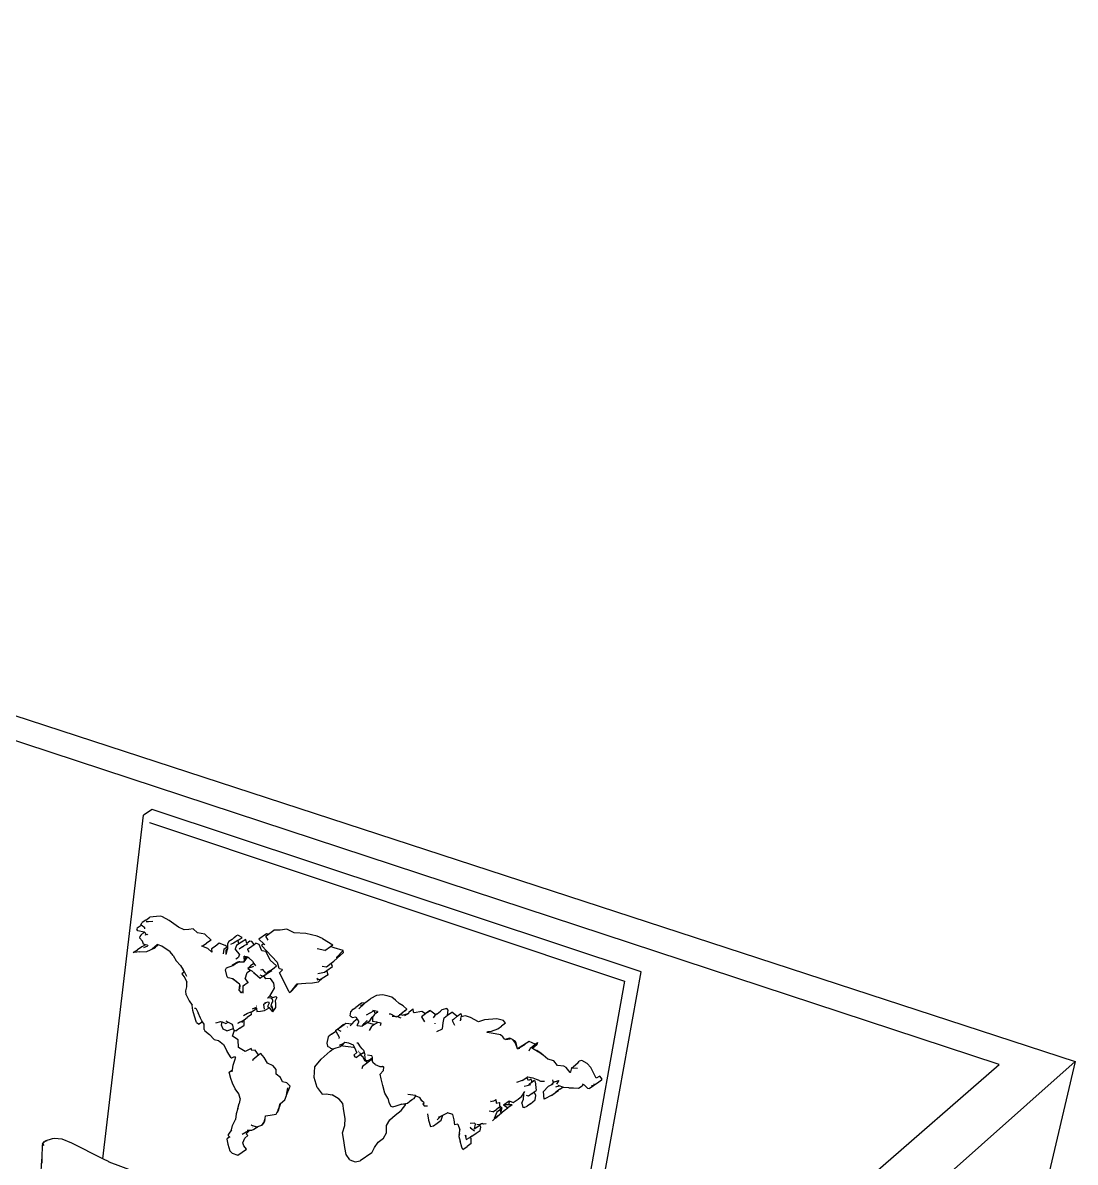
# Model space of a CAD drawing. Header units: millimetres. Extents: x -650 to 3773, y 316 to 2389.
# Drawn here: x 1856.3 to 2131.3, y 838.3 to 1136.2 of the extents above; entities that cross this region are included whole.
import ezdxf

# ---------------------------------------------------------------- set-up
doc = ezdxf.new("R2010")
doc.units = ezdxf.units.MM

# ---------------------------------------------------------------- blocks, each defined once
blk = doc.blocks.new('A$Cc7a5da99')
for p, q in [((179.57, 819.93), (1011.63, 548.41)), ((991.79, 547.59), (558.57, 690.24)), ((770.42, 614.3), (768.11, 612.82)), ((898.23, 571.86), (770.42, 614.3)), ((757.51, 522.96), (768.11, 612.82)), ((769.68, 610.88), (769.74, 610.86)), ((769.74, 610.86), (893.88, 569.43)), ((766.47, 583.32), (767.52, 584.07)), ((767.41, 584.15), (767.75, 584.7)), ((767.52, 584.07), (767.41, 584.15)), ((768.48, 583.35), (767.52, 584.07)), ((768.71, 585.36), (767.75, 584.7)), ((768.71, 585.36), (769.82, 586.12)), ((769.42, 584.91), (768.85, 584.91)), ((770.6, 585.02), (769.42, 584.91)), ((771.49, 586.31), (769.82, 586.12)), ((772.65, 586.42), (771.49, 586.31)), ((773.09, 586.24), (772.65, 586.42)), ((774.8, 585.21), (773.09, 586.24)), ((777.26, 583.53), (774.8, 585.21)), ((766.45, 583.31), (766.4, 583)), ((766.42, 582.95), (766.4, 583)), ((766.64, 582.55), (766.42, 582.95)), ((766.45, 583.31), (766.47, 583.32)), ((768.33, 582.24), (766.64, 582.55)), ((767.18, 581.06), (767.11, 580.73)), ((767.4, 581.45), (767.18, 581.06)), ((767.4, 581.45), (768.29, 582.2)), ((768.33, 582.24), (768.29, 582.2)), ((768.4, 582.22), (768.33, 582.24)), ((768.61, 581.96), (768.4, 582.22)), ((768.48, 583.08), (768.48, 583.35)), ((768.7, 581.66), (768.61, 581.96)), ((768.95, 581.67), (768.66, 581.46)), ((768.66, 581.46), (768.7, 581.66)), ((769.01, 581.67), (769.01, 581.65)), ((769.01, 581.65), (769.16, 581.58)), ((769.53, 581.67), (769.53, 581.66)), ((778.8, 582.83), (777.26, 583.53)), ((779.96, 582.88), (778.8, 582.83)), ((781.08, 583.07), (779.96, 582.88)), ((782.24, 582.07), (781.08, 583.07)), ((784.14, 581.72), (782.24, 582.07)), ((785.8, 580.13), (784.14, 581.72)), ((791.83, 580.77), (792.39, 581.21)), ((792.74, 581.38), (792.39, 581.21)), ((793.93, 580.82), (792.74, 581.38)), ((800.31, 581.77), (798.28, 580.35)), ((800.13, 581.14), (800.17, 581.24)), ((800.67, 580.1), (800.13, 581.14)), ((800.17, 581.24), (800.84, 581.71)), ((800.84, 581.71), (800.31, 581.77)), ((800.84, 581.71), (802.21, 582.7)), ((803.82, 582.75), (802.21, 582.7)), ((805.62, 582.97), (803.82, 582.75)), ((807.5, 582), (805.62, 582.97)), ((810.53, 581.82), (807.5, 582)), ((812.04, 581.51), (810.53, 581.82)), ((813.51, 581.14), (812.04, 581.51)), ((814.91, 580.57), (813.51, 581.14)), ((767.66, 578.36), (766.54, 577.6)), ((767.11, 580.73), (767.84, 579.84)), ((768.67, 578.91), (767.66, 578.36)), ((768.09, 579.03), (767.84, 579.84)), ((768.67, 578.91), (768.09, 579.03)), ((768.25, 578.17), (769.29, 578.63)), ((769.14, 578.81), (768.67, 578.91)), ((768.97, 577.18), (770.9, 577.99)), ((769.14, 578.81), (769.29, 578.63)), ((770.36, 577.81), (771.68, 579)), ((770.9, 577.99), (771.3, 578.31)), ((771.68, 578.6), (771.3, 578.31)), ((771.92, 578.91), (771.68, 579)), ((771.68, 578.6), (771.92, 578.91)), ((772.91, 578.57), (771.92, 578.91)), ((775.12, 577.1), (772.91, 578.57)), ((783.44, 578.6), (783.37, 578.56)), ((783.37, 578.56), (783.41, 578.59)), ((784.98, 577.93), (783.37, 578.56)), ((783.44, 578.6), (783.68, 578.72)), ((783.68, 578.72), (784.59, 579.33)), ((785.8, 580.13), (784.59, 579.33)), ((786.01, 576.99), (784.98, 577.93)), ((786.86, 578.49), (785.91, 577.88)), ((785.91, 577.88), (786.01, 576.99)), ((787.94, 579.32), (786.86, 578.49)), ((789.48, 578.74), (787.94, 579.32)), ((789.2, 577.82), (790.03, 578.4)), ((790.03, 578.4), (789.48, 578.74)), ((789.7, 577.57), (790.06, 577.97)), ((790.03, 578.4), (790.06, 578.42)), ((790.39, 579.72), (790.04, 579.11)), ((790.04, 579.11), (790.06, 578.42)), ((790.06, 578.42), (790.06, 577.97)), ((790.06, 577.97), (790.07, 577.74)), ((791.3, 580.28), (790.39, 579.72)), ((791.66, 579.32), (790.9, 579)), ((791.3, 580.28), (791.83, 580.77)), ((792.82, 580.06), (791.66, 579.32)), ((792.46, 578.73), (792.12, 577.84)), ((793.07, 579.12), (792.46, 578.73)), ((792.82, 580.06), (792.91, 580.13)), ((792.91, 580.13), (793.93, 580.82)), ((792.98, 579.62), (792.91, 580.13)), ((793.07, 579.12), (792.98, 579.62)), ((793.73, 579.55), (793.07, 579.12)), ((793.97, 578.41), (793.1, 577.72)), ((794.84, 580.31), (793.73, 579.55)), ((793.97, 578.41), (794.36, 578.66)), ((795.28, 579.09), (794.36, 578.66)), ((795.15, 579.2), (794.84, 580.31)), ((795.94, 579.88), (795.15, 579.2)), ((795.3, 577.74), (796.4, 578.52)), ((796.41, 579.74), (795.94, 579.88)), ((796.4, 578.52), (797.05, 579.01)), ((797.05, 579.01), (796.41, 579.74)), ((797.05, 579.01), (797.49, 579.35)), ((798.35, 578.97), (797.49, 579.35)), ((798.28, 580.35), (799.6, 579.14)), ((799.08, 577.31), (798.35, 578.97)), ((798.97, 578.68), (799.01, 578.73)), ((798.97, 578.68), (803.05, 574.38)), ((799.6, 579.14), (799.01, 578.73)), ((799.6, 579.14), (799.8, 578.96)), ((815.53, 577.45), (813.51, 577.88)), ((814.91, 580.57), (817.57, 578.87)), ((815.53, 577.45), (817.01, 578.48)), ((817.01, 578.48), (817.57, 578.87)), ((817.94, 578.09), (817.01, 578.48)), ((820.28, 577.39), (817.94, 578.09)), ((765.43, 576.85), (765.72, 577.05)), ((765.7, 576.88), (765.43, 576.85)), ((767.21, 577.06), (765.7, 576.88)), ((765.72, 577.05), (766.54, 577.6)), ((767.21, 577.06), (768.97, 577.18)), ((775.92, 576.14), (775.12, 577.1)), ((775.92, 576.14), (776.64, 574.75)), ((786.02, 577.01), (786.01, 576.99)), ((789.04, 576.51), (789.23, 577.77)), ((789.23, 577.77), (789.2, 577.82)), ((789.23, 577.77), (789.24, 577.78)), ((789.76, 576.46), (789.7, 577.57)), ((789.75, 576.4), (789.76, 576.46)), ((789.76, 576.46), (790.07, 577.74)), ((789.77, 576.43), (789.76, 576.46)), ((792.7, 577.05), (792.12, 577.84)), ((792.26, 575.25), (793, 575.63)), ((793.19, 576.44), (792.7, 577.05)), ((793.19, 576.44), (793, 575.63)), ((794.43, 575.18), (794.39, 574.46)), ((794.4, 574.46), (795.27, 575.63)), ((794.41, 575.2), (794.47, 575.94)), ((794.86, 575.79), (794.43, 575.18)), ((794.86, 575.79), (794.47, 575.94)), ((795.01, 575.73), (794.86, 575.79)), ((794.99, 575.69), (795.01, 575.73)), ((795.27, 575.63), (795.01, 575.73)), ((795.76, 575.44), (795.27, 575.63)), ((795.3, 577.74), (795.31, 577.7)), ((795.31, 577.7), (795.51, 577.33)), ((795.51, 577.33), (795.66, 577.1)), ((795.58, 576.97), (795.66, 577.1)), ((795.76, 575.44), (796.64, 574.61)), ((800.11, 577.13), (799.08, 577.31)), ((800.7, 576.02), (800.11, 577.13)), ((801.22, 574.89), (800.7, 576.02)), ((802.89, 573.41), (801.22, 574.89)), ((817.91, 574.65), (820.42, 576.87)), ((818.55, 575.59), (818.51, 575.55)), ((820.28, 577.39), (818.55, 575.59)), ((820.42, 576.87), (820.28, 577.39)), ((776.64, 574.75), (777.79, 573.53)), ((777.79, 573.53), (778.48, 572.37)), ((778.81, 571.8), (778.48, 572.37)), ((789.6, 572.36), (789.79, 572.84)), ((790, 570.54), (789.6, 572.36)), ((789.79, 572.84), (791.44, 573.53)), ((791.28, 573.55), (792.15, 574.11)), ((791.9, 573.92), (791.28, 573.55)), ((791.44, 573.53), (792.06, 573.94)), ((791.9, 573.92), (792.83, 574.48)), ((792.01, 573.92), (792.85, 574.46)), ((792.06, 573.94), (792.01, 573.92)), ((792.06, 573.94), (792.85, 574.46)), ((793.27, 574.45), (792.06, 573.94)), ((792.83, 574.48), (792.15, 574.11)), ((792.85, 574.46), (794.39, 574.46)), ((793.27, 574.45), (793.1, 574.42)), ((794.39, 574.46), (794.4, 574.46)), ((794.39, 574.46), (794.4, 574.46)), ((795.24, 571.69), (796.11, 572.3)), ((796.13, 573.42), (795.36, 572.74)), ((795.36, 572.74), (795.42, 572.7)), ((796.3, 573.09), (795.4, 572.76)), ((795.4, 572.76), (796.15, 573.02)), ((795.42, 572.7), (796.11, 572.3)), ((796.11, 572.3), (796.43, 572.12)), ((797, 574.02), (796.13, 573.42)), ((796.3, 573.09), (796.95, 573.31)), ((796.43, 572.12), (797.23, 571.38)), ((796.64, 574.61), (797, 574.02)), ((796.79, 573.25), (796.95, 573.31)), ((797, 574.02), (797.36, 573.44)), ((799.3, 572.43), (798.74, 572.3)), ((800.06, 571.52), (799.3, 572.43)), ((801.16, 572.11), (800.54, 571.64)), ((800.57, 571.44), (801.7, 572.2)), ((801.16, 572.11), (801.56, 572.38)), ((801.53, 572.42), (801.52, 572.43)), ((801.56, 572.38), (802.27, 572.86)), ((801.7, 572.2), (801.56, 572.38)), ((802.27, 572.86), (802.89, 573.41)), ((803.05, 574.38), (803.53, 572.77)), ((803.64, 572.68), (803.53, 572.77)), ((803.64, 572.68), (804.32, 572.52)), ((804.46, 572.35), (803.71, 571.61)), ((804.32, 572.52), (804.46, 572.35)), ((814.86, 573.32), (815.92, 573.18)), ((815.46, 571.78), (816, 572.15)), ((815.92, 573.18), (817.16, 574.1)), ((816, 572.15), (817.52, 573.19)), ((816.36, 571.01), (816, 572.15)), ((817.16, 574.1), (817.91, 574.65)), ((817.52, 573.19), (817.16, 574.1)), ((778.81, 571.8), (778.13, 571.32)), ((778.13, 571.32), (778.96, 570.29)), ((779.47, 570.63), (778.81, 571.8)), ((778.96, 570.29), (779.43, 569.1)), ((779.44, 567.91), (779.43, 569.1)), ((790.26, 570.29), (790, 570.54)), ((791.44, 570.04), (790.26, 570.29)), ((793.2, 568.59), (791.39, 569.96)), ((793.2, 568.61), (791.44, 570.04)), ((794.68, 570.02), (795.24, 571.69)), ((794.68, 570.02), (795.36, 569)), ((795, 568.75), (795.36, 569)), ((795.36, 569), (795.4, 569.03)), ((795.36, 569), (795.4, 568.93)), ((795.45, 568.96), (795.4, 568.93)), ((796.96, 571.37), (796.99, 571.32)), ((797.23, 571.38), (798.62, 570.21)), ((798.56, 571.09), (799.39, 570.72)), ((798.62, 570.21), (798.81, 570.26)), ((799.62, 570.8), (798.81, 570.26)), ((799.58, 570.8), (799.39, 570.72)), ((799.58, 570.8), (800.57, 571.44)), ((799.8, 570.92), (799.62, 570.8)), ((800.07, 569.96), (799.62, 570.8)), ((799.8, 570.92), (800.57, 571.44)), ((800.06, 571.52), (800.23, 571.51)), ((801.31, 570.11), (800.07, 569.96)), ((800.23, 571.51), (800.4, 571.53)), ((800.54, 571.64), (800.4, 571.53)), ((800.47, 571.69), (800.52, 571.65)), ((800.54, 571.64), (800.54, 571.64)), ((800.54, 571.64), (800.58, 571.61)), ((802.18, 568.85), (801.31, 570.11)), ((806.22, 566.61), (803.71, 571.61)), ((810.58, 568.88), (812.33, 568.95)), ((812.33, 568.95), (813.86, 569.2)), ((813.47, 570.14), (813.8, 569.94)), ((813.52, 569.73), (813.8, 569.94)), ((813.73, 571.43), (815.46, 571.78)), ((813.8, 569.94), (814.15, 569.72)), ((813.84, 569.2), (814.66, 570.02)), ((814.19, 569.53), (813.84, 569.2)), ((813.86, 569.2), (814.83, 570.12)), ((814.66, 570.02), (814.15, 569.72)), ((814.83, 570.12), (814.66, 570.02)), ((816.36, 571.01), (814.83, 570.12)), ((893.88, 569.43), (877.6, 478.48)), ((881.18, 477.55), (898.23, 571.86)), ((779.23, 566.87), (779.44, 567.91)), ((779.24, 565.85), (779.23, 566.87)), ((793.15, 567), (793.33, 568.4)), ((793.71, 566.33), (793.15, 567)), ((793.33, 568.4), (793.2, 568.61)), ((793.33, 568.4), (793.23, 567.31)), ((793.59, 566.5), (793.71, 566.33)), ((793.62, 566.52), (794.07, 566.73)), ((793.81, 566.39), (793.71, 566.33)), ((795.4, 568.93), (794.06, 568.11)), ((794.06, 568.11), (795, 568.75)), ((794.06, 568.11), (794.07, 566.73)), ((794.07, 566.27), (794.06, 566.25)), ((794.06, 566.25), (794.07, 566.26)), ((794.07, 566.73), (794.07, 566.27)), ((794.07, 566.27), (794.07, 566.26)), ((794.07, 566.26), (794.07, 566.22)), ((801.26, 565.62), (801.73, 566.53)), ((801.73, 566.53), (802.37, 567.57)), ((802.37, 567.57), (802.18, 568.85)), ((806.22, 566.61), (806.27, 566.43)), ((806.26, 566.52), (806.22, 566.61)), ((806.26, 566.52), (806.27, 566.43)), ((806.29, 566.45), (806.26, 566.52)), ((806.27, 566.43), (806.66, 566.58)), ((806.64, 566.59), (808.32, 568.71)), ((806.78, 566.74), (806.64, 566.59)), ((806.66, 566.58), (806.78, 566.74)), ((806.78, 566.74), (808.32, 568.71)), ((808.58, 568.67), (806.78, 566.74)), ((808.32, 568.71), (810.58, 568.88)), ((779.24, 565.85), (780.09, 564.28)), ((780.09, 564.28), (780.82, 563.16)), ((781, 561.68), (780.82, 563.16)), ((799.53, 563.28), (800.13, 563.79)), ((799.53, 563.28), (799.7, 562.03)), ((799.88, 563.71), (800.13, 563.79)), ((800.13, 563.79), (800.73, 563.98)), ((800.57, 565), (800.63, 565.07)), ((800.98, 563.64), (800.57, 562.8)), ((800.63, 565.07), (801.18, 565.54)), ((800.63, 565.07), (800.78, 565.23)), ((801.39, 564.96), (800.63, 565.07)), ((800.73, 563.98), (800.98, 563.64)), ((801.17, 565.54), (801.18, 565.54)), ((801.18, 565.54), (801.26, 565.62)), ((801.18, 565.54), (801.91, 565.14)), ((801.74, 564.77), (801.39, 564.96)), ((801.48, 562.83), (801.63, 563.62)), ((801.63, 563.62), (801.96, 564)), ((801.97, 564.31), (801.74, 564.77)), ((801.91, 565.14), (802.75, 565.39)), ((801.96, 564), (801.97, 564.31)), ((802.97, 565.09), (802.55, 564.23)), ((802.55, 564.23), (802.61, 563.43)), ((802.61, 563.43), (802.64, 562.54)), ((802.75, 565.39), (802.97, 565.09)), ((825.09, 563.63), (823.62, 562.47)), ((824.37, 562.14), (825.69, 563.35)), ((825.69, 563.35), (824.81, 562.88)), ((826.06, 563.69), (825.09, 563.63)), ((826.06, 563.69), (825.69, 563.35)), ((826.21, 563.83), (826.06, 563.69)), ((827.26, 564.57), (826.21, 563.83)), ((827.26, 564.57), (827.54, 564.83)), ((827.37, 564.65), (827.26, 564.57)), ((827.54, 564.83), (827.37, 564.65)), ((827.42, 564.68), (827.37, 564.65)), ((829.05, 565.62), (827.54, 564.83)), ((830.59, 565.79), (829.05, 565.62)), ((831.79, 565.59), (830.59, 565.79)), ((832.99, 565.25), (831.79, 565.59)), ((833.99, 564.45), (832.99, 565.25)), ((834.93, 563.58), (833.99, 564.45)), ((835.99, 562.91), (834.93, 563.58)), ((781.45, 560.23), (781, 561.68)), ((781.98, 558.61), (781.45, 560.23)), ((781.49, 562.36), (781.81, 562.34)), ((781.81, 562.34), (782.43, 561.11)), ((783, 559.72), (782.43, 561.11)), ((794.26, 560.44), (795.27, 561)), ((796.33, 560.64), (795.23, 559.86)), ((795.27, 561), (796.31, 561.35)), ((796.31, 561.35), (796.39, 561.37)), ((796.33, 560.64), (796.31, 561.35)), ((796.39, 561.37), (797.33, 562.01)), ((797.6, 562.49), (796.51, 562.11)), ((797.63, 562.22), (797.33, 562.01)), ((797.6, 562.49), (797.63, 562.22)), ((797.71, 562.27), (797.63, 562.22)), ((797.63, 562.22), (797.71, 561.43)), ((797.68, 562.93), (797.71, 562.95)), ((797.71, 561.43), (798.75, 561.55)), ((798.75, 561.55), (799.77, 561.73)), ((799.77, 561.73), (800.93, 562.44)), ((800.57, 562.8), (800.97, 562.47)), ((800.93, 562.44), (800.97, 562.47)), ((800.97, 562.47), (801.1, 562.36)), ((801.1, 562.36), (801.87, 561.39)), ((801.94, 562.16), (801.48, 562.83)), ((801.94, 562.16), (801.66, 562.95)), ((802.64, 562.54), (801.87, 561.39)), ((801.87, 561.39), (801.94, 562.16)), ((822.1, 560.34), (822.35, 561.41)), ((822.1, 560.34), (822.39, 560.16)), ((822.35, 561.41), (822.94, 562.09)), ((822.39, 560.16), (822.69, 559.89)), ((822.69, 559.89), (823.59, 560.06)), ((822.94, 562.09), (823.62, 562.47)), ((823.59, 560.06), (823.99, 559.44)), ((826.45, 560.57), (828.35, 561.67)), ((827.91, 559.96), (828.23, 560.33)), ((828.23, 560.33), (828.01, 560)), ((828.01, 560), (828.01, 558.82)), ((828.35, 561.67), (828.03, 561.74)), ((828.42, 560.62), (828.23, 560.33)), ((828.53, 561.63), (828.35, 561.67)), ((828.57, 560.73), (828.42, 560.62)), ((828.65, 560.82), (828.53, 561.63)), ((829.31, 561.46), (828.53, 561.63)), ((828.53, 560.68), (828.55, 560.7)), ((829.27, 561.27), (828.57, 560.73)), ((828.57, 560.73), (828.65, 560.82)), ((829.27, 561.27), (829.24, 561.12)), ((829.31, 561.46), (829.27, 561.27)), ((832.37, 560.81), (832.68, 560.84)), ((832.68, 560.84), (833.83, 560.21)), ((833.09, 560.2), (833.83, 560.21)), ((833.83, 560.21), (834.16, 560.03)), ((834.16, 560.03), (834.38, 560.15)), ((834.38, 560.15), (834.73, 560.33)), ((835.51, 559.76), (834.38, 560.15)), ((834.73, 560.33), (835.2, 560.7)), ((835.14, 560.72), (835.13, 560.73)), ((835.14, 560.72), (835.14, 560.72)), ((835.2, 560.7), (835.86, 561.21)), ((835.7, 560.54), (835.2, 560.7)), ((835.63, 561.11), (835.76, 561.15)), ((835.79, 561.18), (835.66, 561.13)), ((835.7, 560.54), (837.35, 560.98)), ((835.86, 561.21), (835.76, 561.15)), ((835.76, 561.15), (835.81, 561.19)), ((835.76, 561.15), (835.79, 561.18)), ((835.79, 561.18), (835.88, 561.25)), ((835.81, 561.19), (835.79, 561.18)), ((835.81, 561.19), (835.87, 561.22)), ((835.86, 561.21), (835.81, 561.19)), ((835.86, 561.21), (835.94, 561.27)), ((835.94, 561.27), (836.37, 561.61)), ((835.94, 561.27), (836.48, 561.6)), ((836.99, 562.11), (835.99, 562.91)), ((836.37, 561.61), (836.99, 562.11)), ((836.37, 561.61), (836.48, 561.6)), ((837.35, 560.98), (836.37, 560.37)), ((836.48, 561.6), (836.99, 562.11)), ((837.46, 561.05), (837.35, 560.98)), ((837.46, 561.05), (837.53, 561.38)), ((837.53, 561.38), (838.61, 562.19)), ((838.65, 561.33), (838.61, 562.19)), ((838.83, 561.15), (838.65, 561.33)), ((840.85, 561.42), (838.83, 561.15)), ((841.81, 560.89), (840.75, 560.06)), ((840.75, 560.06), (841.6, 558.75)), ((841.81, 560.89), (840.85, 561.42)), ((841.85, 560.92), (841.81, 560.89)), ((842.29, 561.24), (841.85, 560.92)), ((842.29, 561.24), (842.84, 561.67)), ((842.85, 561.64), (842.29, 561.24)), ((842.96, 561.72), (842.84, 561.67)), ((842.84, 561.67), (842.85, 561.64)), ((842.96, 561.72), (842.85, 561.64)), ((844.56, 560.61), (842.96, 561.72)), ((844.28, 560.4), (843.79, 559.83)), ((844.56, 560.61), (844.28, 560.4)), ((844.89, 560.84), (844.56, 560.61)), ((844.89, 560.84), (845.75, 561.51)), ((845.75, 561.51), (846.13, 561.87)), ((847.42, 562.24), (846.13, 561.87)), ((846.69, 559.77), (847.59, 560.48)), ((847.79, 561.78), (847.42, 562.24)), ((847.59, 560.48), (847.79, 561.78)), ((847.59, 560.48), (848.67, 561.28)), ((847.59, 560.48), (847.59, 560.48)), ((849.95, 560.32), (848.67, 561.28)), ((849.12, 559.39), (850, 560.13)), ((850.11, 560.22), (849.95, 560.32)), ((850, 560.13), (850.11, 560.22)), ((850.11, 560.22), (851.07, 560.95)), ((851.07, 560.07), (850.92, 558.98)), ((851.07, 560.95), (851.25, 560.26)), ((852.27, 560.31), (851.07, 560.07)), ((851.25, 560.26), (851.21, 560.1)), ((853.62, 559.85), (852.27, 560.31)), ((781.98, 558.61), (782.68, 558.15)), ((783.58, 558.72), (782.68, 558.15)), ((783.38, 559.05), (783, 559.72)), ((783.58, 558.72), (783.38, 559.05)), ((783.96, 558.12), (783.58, 558.72)), ((784.01, 556.73), (783.96, 558.12)), ((787.06, 558.49), (788.36, 558.84)), ((788.36, 558.84), (788.67, 558.72)), ((788.55, 557.87), (788.67, 558.72)), ((788.91, 556.8), (788.55, 557.87)), ((788.67, 558.72), (788.68, 558.74)), ((788.67, 558.72), (789.67, 558.32)), ((789.64, 558.98), (790.22, 558.69)), ((789.67, 558.32), (790.22, 558.69)), ((789.89, 556.41), (791.64, 557.03)), ((790.22, 558.69), (791.3, 558.15)), ((791.46, 557.92), (791.3, 558.15)), ((791.64, 557.03), (791.46, 557.92)), ((791.68, 556.79), (791.64, 557.03)), ((793.29, 557.07), (792.31, 556.41)), ((792.79, 558.45), (794.15, 559.14)), ((792.79, 558.45), (793.3, 558.77)), ((793.29, 557.07), (794.4, 557.85)), ((794.15, 559.14), (793.77, 558.6)), ((794.15, 559.14), (794.29, 559.21)), ((794.29, 559.21), (794.44, 559.32)), ((794.4, 559.2), (794.44, 559.32)), ((794.4, 557.85), (794.4, 559.2)), ((794.44, 559.32), (795.23, 559.86)), ((818.35, 556.49), (819.25, 557.22)), ((819.94, 557.56), (818.87, 556.76)), ((819.25, 557.22), (820.33, 558.04)), ((820.53, 557.99), (819.94, 557.56)), ((820.53, 557.99), (820.33, 558.04)), ((821.04, 558.35), (820.53, 557.99)), ((822.54, 558.15), (821.04, 558.35)), ((821.36, 557.39), (821.47, 557.46)), ((822.17, 557.68), (822.66, 558.22)), ((822.66, 558.22), (822.54, 558.15)), ((822.66, 558.22), (823.28, 558.91)), ((823.99, 559.44), (823.28, 558.91)), ((823.97, 557.84), (824.41, 558.79)), ((823.97, 557.84), (825.26, 557.59)), ((823.99, 559.44), (824.41, 558.79)), ((825.26, 557.59), (825.79, 558.36)), ((826.17, 558.25), (825.26, 557.59)), ((826.57, 559.13), (825.79, 558.36)), ((826.17, 558.25), (826.62, 558.57)), ((826.62, 558.57), (827.24, 559.02)), ((826.76, 558.48), (826.62, 558.57)), ((826.67, 559.22), (826.69, 559.21)), ((828.2, 558.06), (826.76, 558.48)), ((827.75, 557.57), (827.1, 556.47)), ((827.24, 559.02), (827.91, 559.96)), ((828.54, 558.1), (827.75, 557.57)), ((829.09, 558.63), (828.01, 558.82)), ((828.54, 558.1), (828.2, 558.06)), ((828.57, 558.12), (828.54, 558.1)), ((829.08, 558.42), (828.57, 558.12)), ((829.23, 558.61), (829.08, 558.42)), ((829.34, 558.58), (829.08, 558.42)), ((829.23, 558.61), (829.09, 558.63)), ((829.34, 558.58), (829.23, 558.61)), ((830.21, 558.4), (829.34, 558.58)), ((830.04, 557.78), (830.21, 558.4)), ((844.27, 558.43), (844.23, 558.24)), ((846.28, 556.94), (846.45, 558.54)), ((846.45, 558.54), (846.69, 559.77)), ((849.12, 559.39), (848.84, 559.1)), ((848.84, 559.1), (849.38, 557.92)), ((850.99, 559.23), (850.92, 558.98)), ((850.92, 558.98), (850.92, 558.98)), ((850.92, 558.98), (850.92, 558.98)), ((851.03, 559.41), (850.99, 559.23)), ((851.02, 559.26), (850.99, 559.23)), ((851.11, 559.71), (851.09, 559.64)), ((851.11, 559.6), (851.09, 559.61)), ((851.1, 559.33), (851.1, 559.32)), ((855.64, 558.74), (853.62, 559.85)), ((857.22, 559.32), (855.64, 558.74)), ((860.46, 559.58), (857.22, 559.32)), ((862.24, 559.11), (860.46, 559.58)), ((860.71, 556.96), (861.65, 557.61)), ((862.73, 558.42), (861.65, 557.61)), ((862.73, 558.42), (862.24, 559.11)), ((784.01, 556.73), (784.18, 556.39)), ((784.18, 556.39), (785.36, 555.42)), ((785.36, 555.42), (786.6, 554.16)), ((786.6, 554.16), (787.71, 553.9)), ((789.89, 556.41), (788.91, 556.8)), ((791.38, 555), (791.91, 556.59)), ((792.88, 554.03), (791.38, 555)), ((791.68, 556.79), (791.91, 556.59)), ((791.91, 556.59), (791.92, 556.64)), ((791.91, 556.59), (792.04, 556.47)), ((792.04, 556.47), (792.31, 556.41)), ((816.37, 554.88), (816, 553.19)), ((817.28, 555.55), (816.37, 554.88)), ((817.28, 555.55), (818.36, 556.35)), ((818.35, 556.49), (818.31, 556.43)), ((818.31, 556.43), (818.36, 556.35)), ((818.36, 556.35), (819.25, 554.74)), ((819.8, 556.21), (818.87, 556.76)), ((819.25, 554.74), (819.2, 554.4)), ((819.25, 554.74), (819.28, 554.69)), ((844.77, 556.27), (846.28, 556.94)), ((857.89, 556.11), (858.13, 556.15)), ((858.13, 556.15), (857.96, 556.02)), ((857.96, 556), (857.96, 556.02)), ((857.97, 556.01), (857.96, 556)), ((857.97, 556.02), (857.99, 556.03)), ((857.99, 556.03), (857.97, 556.01)), ((857.97, 556.01), (857.97, 556.02)), ((860.07, 555.58), (857.97, 556.01)), ((857.99, 556.03), (858.29, 556.19)), ((858.13, 556.15), (858.29, 556.19)), ((858.29, 556.19), (859.07, 556.34)), ((859.07, 556.34), (860.71, 556.96)), ((861.47, 555.39), (860.07, 555.58)), ((862.01, 554.8), (861.47, 555.39)), ((862.53, 554.15), (862.01, 554.8)), ((863.91, 554.51), (862.53, 554.15)), ((863.96, 554.21), (862.79, 554.02)), ((864.7, 554.03), (863.91, 554.51)), ((864.7, 554.03), (864.62, 554.14)), ((864.62, 554.14), (864.73, 554.01)), ((787.71, 553.9), (789.04, 552.84)), ((789.04, 552.84), (790, 551.03)), ((792.98, 552.01), (792.88, 554.03)), ((794.66, 551), (792.98, 552.01)), ((796.31, 551.77), (794.66, 551)), ((796.47, 551.23), (796.31, 551.77)), ((797.27, 551.38), (796.47, 551.23)), ((798.18, 550.11), (797.27, 551.38)), ((814.53, 549), (816.88, 551.13)), ((816, 553.19), (816.2, 552.44)), ((816.2, 552.44), (816.31, 552.31)), ((816.31, 552.31), (816.78, 552.1)), ((816.78, 552.1), (817, 551.85)), ((816.88, 551.13), (817.69, 551.73)), ((817, 551.85), (817.69, 551.73)), ((817.69, 551.73), (817.85, 551.71)), ((819.51, 552.25), (817.85, 551.71)), ((819.38, 552.67), (820.49, 553.16)), ((819.51, 552.25), (819.75, 552.46)), ((819.75, 552.46), (820.2, 552.85)), ((820.19, 552.38), (819.75, 552.46)), ((821.6, 552.19), (820.19, 552.38)), ((820.49, 553.16), (820.2, 552.85)), ((820.49, 553.16), (820.51, 553.17)), ((820.72, 553.34), (820.51, 553.17)), ((820.72, 553.34), (820.65, 553.35)), ((821.78, 553.17), (820.72, 553.34)), ((823.09, 552.02), (821.6, 552.19)), ((823.02, 552.65), (821.78, 553.17)), ((823.33, 551.97), (823.02, 552.65)), ((823.33, 551.97), (823.09, 552.02)), ((823.88, 550.78), (823.33, 551.97)), ((824.25, 553.22), (823.9, 553.2)), ((824.81, 552.2), (824.25, 553.22)), ((824.34, 551.17), (824.33, 551.16)), ((824.36, 551.19), (824.36, 551.19)), ((824.36, 551.09), (824.37, 551.1)), ((824.4, 551.14), (824.4, 551.14)), ((825.28, 551.72), (824.81, 552.2)), ((825.28, 551.72), (825.25, 551.69)), ((825.61, 551.39), (825.28, 551.72)), ((825.61, 551.39), (825.76, 550.82)), ((865.39, 553.14), (864.7, 554.03)), ((864.73, 554.01), (864.7, 554.03)), ((864.73, 554.01), (864.74, 554.01)), ((864.74, 554.01), (865.26, 553.43)), ((865.29, 553.4), (864.74, 554.01)), ((865.18, 553.75), (864.74, 554.01)), ((865.18, 553.75), (865.52, 553.14)), ((865.31, 553.37), (865.18, 553.75)), ((865.29, 553.4), (865.26, 553.43)), ((865.32, 553.34), (865.29, 553.4)), ((865.31, 553.37), (865.29, 553.4)), ((865.52, 553.14), (865.31, 553.37)), ((865.32, 553.34), (865.31, 553.37)), ((865.55, 552.93), (865.32, 553.34)), ((865.39, 553.14), (865.32, 553.34)), ((865.55, 552.93), (865.39, 553.14)), ((865.88, 551.7), (865.39, 553.14)), ((865.88, 551.7), (865.52, 553.14)), ((868.96, 553.63), (865.88, 551.7)), ((866.55, 552.06), (865.88, 551.67)), ((865.88, 551.67), (866.44, 551.91)), ((867.89, 552.81), (866.55, 552.06)), ((870.48, 552.92), (868.96, 553.63)), ((868.96, 551.19), (869.15, 551.83)), ((869.15, 551.83), (870.02, 552.55)), ((869.53, 552.07), (869.15, 551.83)), ((869.55, 552.06), (869.15, 551.83)), ((870.02, 552.55), (869.55, 552.07)), ((869.55, 552.07), (869.57, 552.09)), ((869.55, 552.07), (869.57, 552.09)), ((869.55, 552.07), (869.55, 552.06)), ((869.55, 552.07), (869.55, 552.07)), ((869.55, 552.06), (869.55, 552.07)), ((869.55, 552.07), (871.37, 550.94)), ((869.57, 552.09), (871.07, 553.39)), ((870.92, 552.71), (869.85, 551.89)), ((870.02, 552.55), (870.48, 552.92)), ((870.48, 552.92), (871.07, 553.39)), ((871.07, 553.39), (870.92, 552.71)), ((871.53, 550.9), (870.93, 551.28)), ((871.68, 550.76), (870.93, 551.28)), ((871.37, 550.94), (870.93, 551.28)), ((791.03, 549.34), (790, 551.03)), ((791.03, 549.34), (791.21, 549.32)), ((791.21, 549.32), (791.88, 549.73)), ((791.59, 547.46), (792.14, 549.25)), ((791.88, 549.73), (792.14, 549.25)), ((794, 550.49), (794, 550.46)), ((796.66, 548.83), (796.64, 548.59)), ((797.72, 549.71), (796.66, 548.83)), ((798.26, 550.1), (797.72, 549.71)), ((798.26, 550.1), (798.18, 550.11)), ((798.81, 550.49), (798.26, 550.1)), ((799.63, 549.4), (798.81, 550.49)), ((800.57, 547.99), (799.63, 549.4)), ((812.87, 547.02), (814.53, 549)), ((823.88, 550.78), (823.06, 550.07)), ((823.06, 550.07), (823.09, 550.01)), ((823.09, 550.01), (823.4, 549.65)), ((823.4, 549.65), (823.78, 549.45)), ((824.76, 550.11), (823.78, 549.45)), ((823.98, 550.57), (823.88, 550.78)), ((824.56, 550.67), (824.57, 550.77)), ((824.57, 550.93), (824.58, 550.95)), ((824.71, 550.15), (824.67, 550.18)), ((824.68, 550.43), (824.74, 550.47)), ((824.68, 550.43), (824.75, 550.46)), ((824.75, 550.46), (825.03, 550.37)), ((824.91, 550.22), (824.76, 550.11)), ((825.5, 549.55), (824.76, 550.11)), ((824.87, 550.57), (824.89, 550.59)), ((825.46, 550.61), (824.91, 550.22)), ((825.03, 550.37), (825.09, 550.36)), ((825.09, 550.36), (825.46, 550.61)), ((826.76, 548.17), (825.35, 547.08)), ((825.46, 550.61), (825.76, 550.82)), ((825.99, 548.59), (825.5, 549.55)), ((825.76, 550.82), (825.94, 550.11)), ((826.14, 548.78), (825.94, 550.11)), ((826.76, 548.17), (825.99, 548.59)), ((826.45, 548.59), (826.14, 548.78)), ((826.45, 548.59), (827.17, 548.86)), ((827.83, 549.84), (826.7, 550.05)), ((827.29, 548.57), (826.76, 548.17)), ((826.77, 548.16), (826.76, 548.17)), ((827.17, 548.86), (827.87, 549.37)), ((827.61, 548.8), (827.29, 548.57)), ((827.29, 548.57), (827.29, 548.56)), ((827.92, 548.61), (827.61, 548.8)), ((827.83, 549.84), (827.87, 549.37)), ((827.87, 549.37), (827.92, 548.61)), ((827.92, 548.61), (827.92, 548.56)), ((827.92, 548.56), (828.08, 548.1)), ((828.64, 547.63), (828.08, 548.1)), ((872.4, 550.13), (871.37, 550.94)), ((871.77, 550.7), (871.37, 550.94)), ((871.75, 550.71), (871.53, 550.9)), ((871.75, 550.71), (871.68, 550.76)), ((871.95, 550.58), (871.75, 550.71)), ((871.77, 550.7), (871.75, 550.71)), ((872.4, 550.13), (871.77, 550.7)), ((871.95, 550.58), (871.77, 550.7)), ((873.76, 549.01), (871.95, 550.58)), ((875.38, 548.56), (873.76, 549.01)), ((876.36, 547.36), (875.38, 548.56)), ((881.61, 547.99), (882, 548.44)), ((882.67, 548.66), (882, 548.44)), ((884.06, 547.87), (882.67, 548.66)), ((1011.63, 548.41), (972.83, 513.93)), ((1011.63, 548.41), (972.85, 384.19)), ((790.54, 545.58), (791.38, 546.22)), ((790.94, 543.94), (790.54, 545.58)), ((791.29, 545.73), (791.38, 546.22)), ((791.38, 546.22), (791.59, 547.46)), ((801.98, 547.24), (800.57, 547.99)), ((802.77, 546.29), (801.98, 547.24)), ((802.84, 545.07), (802.77, 546.29)), ((812.75, 544.22), (812.87, 547.02)), ((825.35, 547.08), (825.19, 546.45)), ((828.64, 547.63), (829.93, 547.1)), ((829.93, 547.1), (830.57, 547.12)), ((829.99, 545.08), (830.73, 545.91)), ((830.57, 547.12), (830.68, 547.13)), ((830.72, 547.11), (830.57, 547.12)), ((830.68, 547.13), (830.72, 547.11)), ((830.72, 547.11), (830.85, 547.03)), ((830.85, 547.03), (830.73, 545.91)), ((877.98, 547.16), (876.36, 547.36)), ((878.59, 546.86), (877.98, 547.16)), ((879.62, 545.55), (878.59, 546.86)), ((879.72, 545.68), (879.62, 545.55)), ((879.72, 545.68), (879.62, 545.55)), ((879.71, 545.62), (879.64, 545.49)), ((879.71, 545.62), (879.66, 545.43)), ((879.72, 545.68), (879.71, 545.62)), ((880.01, 546.74), (879.72, 545.68)), ((879.72, 545.68), (879.72, 545.68)), ((880.01, 546.74), (880.5, 547.03)), ((880.01, 546.74), (881.59, 546.65)), ((881.61, 547.99), (880.5, 547.03)), ((885.06, 546.8), (884.06, 547.87)), ((886.45, 544.07), (885.06, 546.8)), ((958.73, 518.81), (991.79, 547.59)), ((791.41, 542.7), (790.94, 543.94)), ((792.05, 541.22), (791.41, 542.7)), ((803.96, 544.2), (802.84, 545.07)), ((804.43, 543.06), (803.96, 544.2)), ((805.57, 542.81), (804.43, 543.06)), ((806.45, 541.96), (805.57, 542.81)), ((813.52, 541.62), (812.75, 544.22)), ((830.26, 543.88), (829.99, 545.08)), ((830.72, 542.13), (830.26, 543.88)), ((831.21, 540.07), (830.72, 542.13)), ((867.1, 543.4), (865.6, 542.94)), ((867.1, 543.4), (868.31, 544.25)), ((868.31, 544.25), (868.47, 544.36)), ((868.31, 544.25), (868.37, 544.27)), ((868.35, 544.25), (868.37, 544.27)), ((868.73, 543.4), (868.35, 544.25)), ((868.37, 544.27), (868.55, 544.34)), ((868.44, 542.09), (868.73, 542.17)), ((868.47, 544.36), (868.55, 544.34)), ((868.55, 544.34), (869.84, 544.08)), ((869.38, 543.73), (868.73, 543.4)), ((869.12, 542.61), (868.73, 542.17)), ((868.73, 542.17), (869.38, 542.35)), ((869.12, 542.61), (869.63, 543.02)), ((869.64, 543.4), (869.38, 543.73)), ((869.63, 543.02), (870.18, 543.45)), ((869.63, 543.02), (869.64, 543.4)), ((869.84, 544.08), (871.21, 543.57)), ((870.47, 543.15), (870.18, 543.45)), ((870.47, 543.15), (870.75, 540.82)), ((871.96, 543.19), (871.21, 543.57)), ((872.96, 543.13), (871.96, 543.19)), ((874.72, 542.3), (873.92, 541.83)), ((875.22, 542.92), (874.72, 542.3)), ((875.19, 542.57), (874.72, 542.3)), ((875, 543.56), (875.09, 543.14)), ((875.09, 543.14), (875.18, 542.95)), ((875.18, 542.95), (876.63, 543.38)), ((876.61, 543.35), (875.22, 542.92)), ((876.61, 543.35), (876.04, 542.49)), ((876.78, 542.03), (876.46, 542.14)), ((876.63, 543.38), (876.61, 543.35)), ((883.14, 542.36), (882.76, 542.06)), ((882.77, 542.54), (883.14, 542.36)), ((883.14, 542.36), (883.26, 542.3)), ((884.2, 541.4), (883.26, 542.3)), ((885.24, 542.02), (885.49, 542.13)), ((885.49, 542.13), (885.83, 542.13)), ((886.05, 542.28), (885.62, 541.95)), ((885.8, 542.59), (885.78, 542.14)), ((885.78, 542.14), (885.83, 542.13)), ((886.05, 542.28), (885.83, 542.13)), ((886.74, 542.75), (886.05, 542.28)), ((886.11, 542.33), (886.05, 542.28)), ((887.37, 544.56), (886.45, 544.07)), ((887.8, 543.54), (886.74, 542.75)), ((888.03, 543.76), (887.37, 544.56)), ((887.74, 543.54), (887.8, 543.54)), ((887.8, 543.54), (888.03, 543.76)), ((793.01, 539.94), (792.05, 541.22)), ((793.43, 538.74), (793.01, 539.94)), ((805.08, 538.34), (805.52, 539.54)), ((805.52, 539.55), (806.45, 541.96)), ((805.52, 539.55), (805.87, 541.51)), ((805.52, 539.54), (805.52, 539.55)), ((813.52, 541.62), (814.81, 539.83)), ((814.81, 539.83), (815.91, 539.98)), ((815.91, 539.98), (817.45, 539.65)), ((819.26, 538.5), (817.45, 539.65)), ((831.97, 538.83), (831.21, 540.07)), ((839.21, 539.5), (837.2, 539.75)), ((838.84, 538.76), (839.31, 539.45)), ((839.21, 539.5), (839.31, 539.45)), ((839.31, 539.45), (840.39, 538.99)), ((866.06, 538.51), (867.01, 539.32)), ((867.01, 539.32), (867.44, 539.98)), ((867.44, 539.98), (867.38, 538.35)), ((867.44, 540.03), (867.44, 539.98)), ((867.46, 540.01), (867.81, 540.55)), ((867.6, 541.91), (868.44, 542.09)), ((868.73, 539.36), (868.26, 539.51)), ((869.69, 539.99), (868.73, 539.36)), ((869.69, 539.99), (870.26, 540.43)), ((870.26, 540.43), (870.75, 540.82)), ((870.68, 539.5), (870.26, 540.43)), ((870.48, 538.35), (870.68, 539.5)), ((873.92, 541.83), (872.71, 540.58)), ((872.86, 538.57), (872.71, 540.58)), ((874.85, 539.55), (872.86, 538.57)), ((874.73, 539.53), (875.83, 540.32)), ((874.85, 539.55), (875.31, 539.9)), ((875.31, 539.9), (876.57, 540.83)), ((876.61, 540.9), (875.83, 540.32)), ((875.85, 541.76), (876.78, 542.03)), ((876.57, 540.83), (876.61, 540.9)), ((876.93, 541.13), (876.61, 540.9)), ((877.68, 541.71), (876.78, 542.03)), ((876.93, 541.13), (877.68, 541.71)), ((877.95, 541.62), (877.68, 541.71)), ((879.29, 541.52), (877.95, 541.62)), ((879.29, 541.52), (880.51, 541.54)), ((880.51, 541.54), (881.84, 541.39)), ((881.84, 541.39), (882.76, 542.06)), ((884.2, 541.4), (884.7, 541.3)), ((885.62, 541.95), (884.7, 541.3)), ((792.75, 536.1), (793.13, 537.4)), ((793.43, 538.74), (793.13, 537.4)), ((803.58, 536.42), (803.38, 535.86)), ((803.39, 535.59), (803.64, 536.54)), ((803.46, 536.01), (803.58, 536.42)), ((803.47, 536.04), (803.63, 536.56)), ((803.47, 536.04), (803.64, 536.54)), ((803.63, 536.56), (803.58, 536.42)), ((803.58, 536.42), (803.61, 536.49)), ((803.61, 536.49), (803.85, 537.38)), ((803.61, 536.49), (803.63, 536.56)), ((803.66, 536.64), (803.63, 536.56)), ((803.64, 536.54), (803.92, 537.42)), ((803.64, 536.54), (803.66, 536.64)), ((803.92, 537.42), (803.66, 536.64)), ((803.66, 536.64), (803.85, 537.38)), ((803.92, 537.42), (805.08, 538.34)), ((820.24, 537.45), (819.26, 538.5)), ((820.52, 535.5), (820.24, 537.45)), ((831.97, 538.83), (832.22, 537.63)), ((832.22, 537.63), (832.73, 536.74)), ((832.73, 536.74), (833.3, 536.56)), ((833.3, 536.56), (834.17, 536.78)), ((834.17, 536.78), (835.49, 537.22)), ((835.47, 535.55), (836.67, 537.11)), ((835.49, 537.22), (835.57, 537.24)), ((836.67, 537.11), (835.49, 537.22)), ((835.57, 537.24), (837.12, 537.47)), ((837.12, 537.47), (837.74, 538.06)), ((837.74, 538.06), (838.43, 538.56)), ((837.74, 538.06), (837.91, 538.23)), ((838.43, 538.56), (838.84, 538.76)), ((840.87, 538.11), (840.39, 538.99)), ((841.49, 537.62), (840.87, 538.11)), ((841.17, 537.35), (841.49, 537.62)), ((841.17, 537.35), (841.5, 536.77)), ((841.52, 537.6), (841.49, 537.62)), ((841.5, 536.77), (842.33, 536.8)), ((858.85, 537.9), (859.73, 538.15)), ((858.97, 537.95), (858.85, 537.9)), ((859.73, 538.15), (860.17, 538.33)), ((860.12, 538.33), (860.11, 538.33)), ((860.17, 538.33), (860.14, 538.33)), ((860.17, 538.33), (860.21, 538.34)), ((860.22, 538.32), (860.17, 538.33)), ((860.21, 538.34), (860.38, 538.4)), ((860.22, 538.32), (860.21, 538.34)), ((860.26, 538.05), (860.22, 538.32)), ((860.26, 538.05), (860.33, 537.54)), ((860.33, 537.54), (861.1, 537.67)), ((861.14, 536.46), (860.38, 535.88)), ((861.1, 537.67), (861.15, 537.68)), ((861.15, 537.52), (861.1, 537.67)), ((861.4, 536.66), (861.14, 536.46)), ((861.58, 535.94), (861.14, 536.46)), ((861.15, 537.68), (861.15, 537.52)), ((861.15, 537.52), (861.16, 536.92)), ((861.4, 536.66), (861.16, 536.92)), ((861.75, 536.29), (861.4, 536.66)), ((861.75, 536.29), (861.5, 535.34)), ((862.21, 537.06), (862.21, 537.06)), ((862.23, 537.05), (862.21, 537.06)), ((862.21, 537.06), (862.21, 537.06)), ((862.21, 537.06), (862.23, 537.05)), ((862.23, 537.05), (863.71, 538.08)), ((863.54, 537.07), (862.23, 537.05)), ((862.23, 537.05), (863.37, 536.26)), ((862.43, 535.56), (863.37, 536.26)), ((864.44, 537.08), (863.37, 536.26)), ((863.7, 537.82), (863.54, 537.07)), ((864.44, 537.08), (863.54, 537.07)), ((863.55, 537.97), (863.7, 537.82)), ((863.71, 538.08), (864.7, 537.66)), ((864.7, 537.66), (866.06, 538.51)), ((867.01, 537.47), (867.38, 538.35)), ((867.01, 537.47), (867.26, 536.33)), ((867.61, 536.33), (867.26, 536.33)), ((867.61, 536.33), (868.44, 536.74)), ((869.25, 537.33), (868.44, 536.74)), ((869.25, 537.33), (870.48, 538.35)), ((791.41, 531.63), (792.13, 533.26)), ((792.32, 534.67), (792.13, 533.26)), ((792.75, 536.1), (792.32, 534.67)), ((799.75, 532.88), (799.87, 533.31)), ((799.82, 532.79), (800.03, 534.18)), ((800.03, 534.18), (801.19, 534.38)), ((801.19, 534.38), (802.78, 534.64)), ((802.78, 534.64), (803.38, 535.86)), ((803.45, 535.98), (803.08, 535.01)), ((803.38, 535.86), (803.08, 535.01)), ((803.26, 535.37), (803.08, 535.01)), ((803.26, 535.37), (803.47, 536.03)), ((803.26, 535.37), (803.45, 535.98)), ((803.38, 535.86), (803.46, 536.01)), ((803.47, 536.03), (803.45, 535.98)), ((803.45, 535.98), (803.46, 536.01)), ((803.46, 536.01), (803.47, 536.03)), ((803.47, 536.04), (803.47, 536.04)), ((803.47, 536.04), (803.47, 536.03)), ((820.81, 533.52), (820.52, 535.5)), ((820.71, 531.64), (820.81, 533.52)), ((832.52, 533.18), (833.93, 534.36)), ((833.93, 534.36), (835.47, 535.55)), ((842.36, 534.74), (842.62, 533.04)), ((844.88, 533.13), (845.84, 534.1)), ((845.22, 533.8), (845.84, 534.1)), ((845.84, 534.1), (846.38, 534.35)), ((845.91, 533.06), (846.38, 534.35)), ((846.38, 534.35), (846.39, 534.36)), ((846.39, 534.36), (847.58, 534.93)), ((847.58, 534.93), (847.49, 534.95)), ((849, 534.56), (847.58, 534.93)), ((849.31, 533.14), (849, 534.56)), ((859.44, 535.22), (858.44, 535.44)), ((860.03, 533.54), (859.35, 532.92)), ((859.44, 535.22), (860.38, 535.88)), ((860.5, 535.12), (859.79, 533.48)), ((860.72, 534.17), (860.03, 533.54)), ((860.03, 533.54), (860.46, 533.83)), ((861.8, 535), (860.46, 533.83)), ((861.21, 535.66), (860.5, 535.12)), ((861.58, 535.94), (861.21, 535.66)), ((861.5, 535.34), (861.21, 535.66)), ((861.5, 535.34), (861.42, 535.03)), ((861.42, 535.03), (861.69, 535.12)), ((861.69, 535.12), (861.86, 535.18)), ((861.8, 535), (861.69, 535.12)), ((861.86, 535.18), (862.43, 535.56)), ((791.17, 530.57), (790.33, 529.38)), ((791.17, 530.57), (791.41, 531.63)), ((793.95, 529.37), (795.53, 530.33)), ((794.94, 529.49), (795.83, 530.33)), ((795.53, 530.33), (795.2, 530.34)), ((795.83, 530.33), (795.53, 530.33)), ((796.37, 530.33), (795.83, 530.33)), ((796.3, 531.82), (796.35, 531.78)), ((796.35, 531.78), (797.78, 531.32)), ((796.35, 531.78), (797.91, 531.26)), ((796.96, 530.61), (796.37, 530.33)), ((796.43, 531.79), (796.39, 531.79)), ((796.56, 531.33), (796.56, 531.34)), ((796.64, 531.19), (796.64, 531.19)), ((796.67, 531.13), (796.67, 531.13)), ((797.91, 531.26), (796.96, 530.61)), ((797.78, 531.32), (799.03, 531.78)), ((798.08, 531.39), (797.91, 531.26)), ((799.01, 531.74), (799.08, 531.8)), ((799.06, 531.79), (799.01, 531.74)), ((799.03, 531.78), (799.01, 531.74)), ((799.75, 532.88), (799.03, 531.78)), ((799.03, 531.78), (799.06, 531.79)), ((799.38, 532.1), (799.06, 531.79)), ((799.06, 531.79), (799.08, 531.8)), ((799.08, 531.8), (799.3, 531.97)), ((799.08, 531.8), (799.23, 531.85)), ((799.23, 531.85), (799.36, 532.01)), ((799.23, 531.85), (799.3, 531.97)), ((799.3, 531.97), (799.38, 532.1)), ((799.3, 531.97), (799.36, 532.01)), ((799.36, 532.01), (799.42, 532.09)), ((799.36, 532.01), (799.4, 532.05)), ((799.38, 532.1), (799.53, 532.34)), ((799.46, 532.17), (799.38, 532.1)), ((799.4, 532.05), (799.42, 532.09)), ((799.42, 532.09), (799.58, 532.29)), ((799.42, 532.09), (799.46, 532.17)), ((799.46, 532.17), (799.53, 532.34)), ((799.58, 532.29), (799.46, 532.17)), ((799.53, 532.34), (799.7, 532.71)), ((799.53, 532.34), (799.65, 532.52)), ((799.58, 532.29), (799.82, 532.79)), ((799.58, 532.29), (799.68, 532.57)), ((799.58, 532.29), (799.65, 532.52)), ((799.65, 532.52), (799.7, 532.71)), ((799.65, 532.52), (799.68, 532.57)), ((799.68, 532.57), (799.84, 533.02)), ((799.68, 532.57), (799.82, 532.79)), ((799.7, 532.71), (799.84, 533.02)), ((799.7, 532.71), (799.75, 532.88)), ((799.84, 533.02), (799.75, 532.88)), ((820.18, 529.72), (820.71, 531.64)), ((831.64, 531.62), (832.52, 533.18)), ((831.65, 529.77), (831.64, 531.62)), ((842.62, 533.04), (843.13, 531.36)), ((843.13, 531.36), (843.92, 531.57)), ((843.92, 531.57), (844.84, 532.26)), ((844.84, 532.26), (845.91, 533.06)), ((849.52, 531.83), (849.31, 533.14)), ((850.32, 531.98), (849.52, 531.83)), ((850.32, 531.98), (850.78, 530.55)), ((850.69, 529.56), (850.78, 530.55)), ((853.47, 531.28), (853.63, 531.01)), ((854.72, 532.31), (853.49, 532.16)), ((853.63, 531.01), (854.65, 530.26)), ((854.84, 532.05), (854.53, 530.82)), ((854.53, 530.82), (854.74, 530.9)), ((854.72, 532.31), (854.84, 532.05)), ((854.74, 530.9), (855.87, 531.69)), ((855.03, 529.64), (856.15, 530.32)), ((855.27, 532), (855.94, 531.96)), ((855.87, 531.69), (856.01, 531.79)), ((855.94, 531.96), (856.49, 532.15)), ((856.01, 531.79), (855.98, 531.83)), ((856.01, 531.79), (856.49, 532.15)), ((856.31, 531.25), (856.01, 531.79)), ((856.15, 530.32), (856.31, 531.25)), ((856.49, 532.15), (856.6, 532.19)), ((857.01, 531.99), (856.6, 532.19)), ((857.7, 532.06), (857.01, 531.99)), ((741.75, 526.91), (742.29, 527.5)), ((742.22, 527.39), (741.81, 526.97)), ((742.29, 527.5), (742.22, 527.39)), ((742.25, 527.43), (742.22, 527.39)), ((742.33, 527.51), (742.25, 527.43)), ((742.29, 527.5), (742.25, 527.43)), ((742.29, 527.5), (742.33, 527.51)), ((742.35, 527.54), (742.33, 527.51)), ((744.23, 528.18), (742.35, 527.54)), ((742.52, 527.58), (742.96, 527.73)), ((744.82, 528.3), (744.23, 528.18)), ((744.25, 528.13), (744.29, 528.13)), ((746.86, 528.09), (744.82, 528.3)), ((749.42, 527.04), (746.86, 528.09)), ((790.63, 528.68), (789.9, 528.13)), ((789.9, 528.13), (790.19, 526.75)), ((790.35, 529), (790.33, 529.38)), ((790.63, 528.68), (790.35, 529)), ((790.67, 528.63), (790.63, 528.68)), ((790.66, 528.5), (790.67, 528.63)), ((794.12, 527.14), (794.64, 528.36)), ((794.64, 528.36), (795.42, 529.04)), ((795.42, 529.04), (794.94, 529.49)), ((820.49, 527.78), (820.18, 529.72)), ((820.72, 525.87), (820.49, 527.78)), ((828.49, 525.92), (829.46, 527.33)), ((829.46, 527.33), (830.82, 528.31)), ((830.82, 528.31), (831.65, 529.77)), ((850.69, 529.56), (850.55, 528.81)), ((850.55, 528.81), (850.87, 527.57)), ((850.64, 529.1), (850.69, 529.56)), ((851.31, 526.02), (850.87, 527.57)), ((852.22, 529.15), (852.43, 528.78)), ((852.22, 529.15), (852.43, 528.04)), ((852.43, 528.04), (853.4, 528.52)), ((853.61, 528.64), (853.4, 528.52)), ((853.61, 528.64), (853.6, 528.66)), ((853.92, 528.83), (853.61, 528.64)), ((853.75, 528.16), (853.61, 528.64)), ((853.77, 526.98), (853.75, 528.16)), ((853.92, 528.83), (855.03, 529.64)), ((741.64, 526.45), (741.57, 523.31)), ((741.75, 526.91), (741.64, 526.45)), ((741.8, 526.85), (741.75, 526.91)), ((741.75, 526.91), (741.8, 526.85)), ((741.81, 526.97), (741.8, 526.85)), ((742.19, 526.45), (741.8, 526.85)), ((741.8, 526.85), (741.8, 526.85)), ((757.51, 522.96), (749.42, 527.04)), ((790.19, 526.75), (790.69, 525.06)), ((790.69, 525.06), (791.3, 524.46)), ((791.3, 524.46), (792.81, 523.94)), ((792.81, 523.94), (793.91, 524.69)), ((793.91, 524.69), (795.01, 525.47)), ((794.33, 526.32), (794.12, 527.14)), ((795.01, 525.47), (794.33, 526.32)), ((821.12, 524.11), (820.72, 525.87)), ((827.84, 524.54), (824.77, 522.39)), ((827.84, 524.54), (828.49, 525.92)), ((851.6, 525.36), (851.31, 526.02)), ((851.6, 525.36), (852.7, 526.14)), ((853.77, 526.98), (852.7, 526.14)), ((741.51, 522.57), (741.2, 518.2)), ((741.57, 523.31), (741.51, 522.57)), ((741.57, 523.31), (741.54, 521.81)), ((759.16, 522.13), (757.51, 522.96)), ((759.19, 522.11), (759.16, 522.13)), ((777.33, 515.36), (759.19, 522.11)), ((822.03, 522.66), (821.12, 524.11)), ((822.03, 522.66), (823.42, 522.17)), ((823.42, 522.17), (824.77, 522.39))]:
    blk.add_line(p, q)

msp = doc.modelspace()

# ---------------------------------------------------------------- block references
msp.add_blockref('A$Cc7a5da99', (1119.7, 316.24))

doc.saveas('drawing.dxf')
